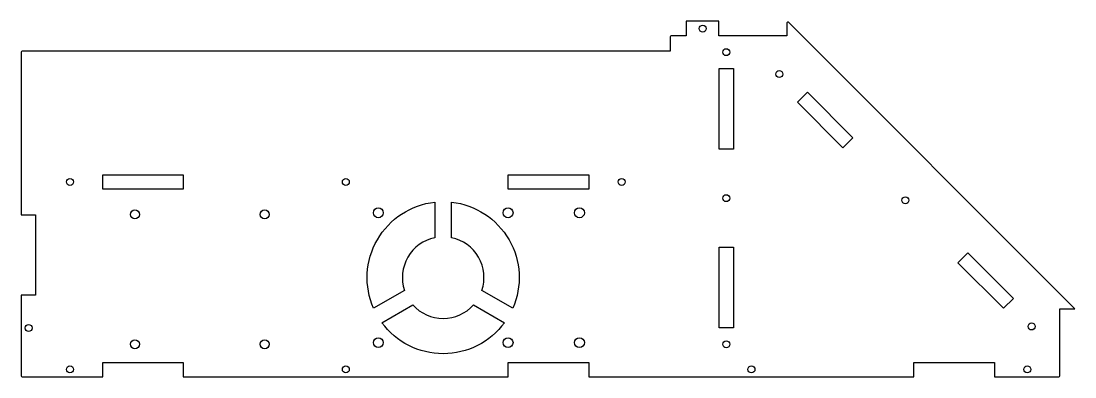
# Model space of a CAD drawing. Header units: millimetres. Extents: x 0 to 325, y 0 to 110.
import ezdxf

# ---------------------------------------------------------------- set-up
doc = ezdxf.new("R2010")
doc.units = ezdxf.units.MM
doc.layers.add('CUTOUTS', color=1, linetype='CONTINUOUS')
doc.layers.add('PERIMETER', color=5, linetype='CONTINUOUS')

msp = doc.modelspace()

# ---------------------------------------------------------------- linework, layer by layer
at = {"layer": 'CUTOUTS'}
for points in [[(219.42, 70.08), (215.07, 70.08), (215.07, 94.92), (219.42, 94.92)], [(253.18, 70.56), (239.14, 84.6), (242.22, 87.68), (256.25, 73.64)], [(25.08, 57.82), (25.08, 62.17), (49.92, 62.17), (49.92, 57.82)], [(150.07, 62.17), (174.93, 62.17), (174.93, 57.82), (150.07, 57.82)], [(219.42, 15.07), (215.07, 15.07), (215.07, 39.93), (219.42, 39.93)], [(305.75, 24.14), (302.68, 21.07), (288.64, 35.1), (291.72, 38.18)]]:
    msp.add_lwpolyline(points, close=True, dxfattribs=at)
for points in [[(118.05, 26.58), (108.55, 21.09, -0.506111), (127.43, 53.78), (127.43, 42.81, 0.447153)], [(132.58, 42.81), (132.58, 53.78, -0.506111), (151.45, 21.09), (141.95, 26.58, 0.447153)], [(139.37, 22.12), (148.88, 16.63, -0.506111), (111.12, 16.63), (120.63, 22.12, 0.447153)]]:
    msp.add_lwpolyline(points, format="xyb", close=True, dxfattribs=at)
for centre, radius in [((210, 107.25), 1.07), ((217.25, 100), 1.07), ((233.56, 93.26), 1.07), ((15, 60), 1.08), ((100, 60), 1.07), ((185, 60), 1.08), ((217.25, 55), 1.07), ((272.45, 54.37), 1.07), ((110, 50.5), 1.52), ((150, 50.5), 1.52), ((172, 50.5), 1.52), ((35, 50), 1.38), ((75, 50), 1.37), ((311.34, 15.48), 1.08), ((2.25, 15), 1.07), ((35, 10), 1.38), ((75, 10), 1.38), ((110, 10.5), 1.52), ((150, 10.5), 1.52), ((172, 10.5), 1.52), ((217.25, 10), 1.07), ((15, 2.25), 1.07), ((100, 2.25), 1.07), ((225, 2.25), 1.08), ((310, 2.25), 1.07)]:
    msp.add_circle(centre, radius, dxfattribs=at)
at = {"layer": 'PERIMETER'}
msp.add_lwpolyline([(-0.08, 25.08), (-0.08, 0.5, 0.414214), (0.5, -0.08), (25.08, -0.08), (25.08, 4.42), (49.92, 4.42), (49.92, -0.08), (150.07, -0.08), (150.07, 4.42), (174.93, 4.42), (174.93, -0.08), (275.07, -0.08), (275.07, 4.42), (299.93, 4.42), (299.93, -0.08), (319.5, -0.08, 0.414214), (320.07, 0.5), (320.07, 20.92), (324.68, 20.92), (236.39, 109.21, 0.668179), (235.93, 109.02), (235.93, 105.07), (214.98, 105.07), (214.98, 109.57), (204.93, 109.57), (204.93, 105.07), (200.5, 105.07, 0.414214), (199.93, 104.5), (199.93, 100.33), (0.5, 100.33, 0.414214), (-0.08, 99.75), (-0.08, 49.92), (4.42, 49.92), (4.42, 25.08)], format="xyb", close=True, dxfattribs=at)

doc.saveas('drawing.dxf')
